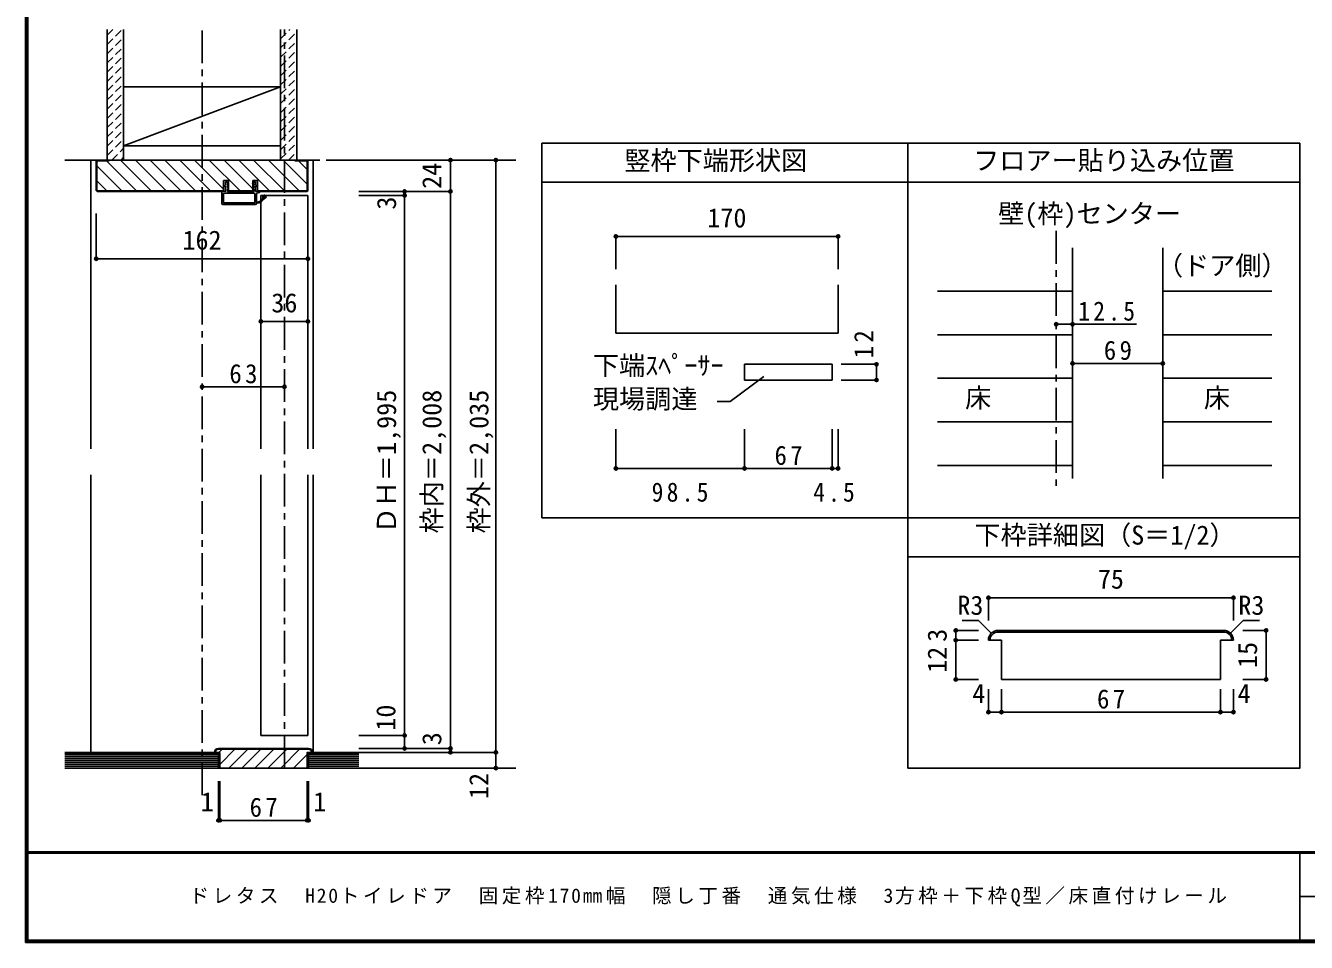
# Model space of a CAD drawing. Units: millimetres at full size, sheet at 1:5, with parts at other scales. Extents: x -973 to 977, y -718 to 696.
# Drawn here: x -973 to 7, y -701 to 0 of the extents above; entities that cross this region are included whole.
import ezdxf
from ezdxf.enums import TextEntityAlignment as Align

# ---------------------------------------------------------------- set-up
doc = ezdxf.new("R2010")
doc.units = ezdxf.units.MM
doc.header["$LTSCALE"] = 5
doc.header["$PDMODE"] = 32
doc.header["$PDSIZE"] = 2.5
doc.linetypes.add('CHAIN1', pattern=[8, 5, -1, 1, -1])
doc.linetypes.add('DASHED1', pattern=[1.8, 1.2, -0.6])
for name, color, linetype in [('0-0_補助線', 7, 'Continuous'), ('0-1_通り芯', 4, 'CHAIN1'), ('0-3_仕上げ', 7, 'Continuous'), ('0-4_枠', 3, 'Continuous'), ('0-6_扉', 6, 'Continuous'), ('0-A_文字', 7, 'Continuous'), ('0-B_寸法', 7, 'Continuous'), ('0-C_ハッチ', 4, 'DASHED1'), ('1-4_枠', 3, 'Continuous'), ('1-B_寸法', 7, 'Continuous'), ('F-1_枠', 6, 'Continuous'), ('F-A_文字', 7, 'Continuous')]:
    doc.layers.add(name, color=color, linetype=linetype)
doc.styles.add('ＭＳ ゴシック', font='')
doc.styles.get('ＭＳ ゴシック').set_extended_font_data('MS Gothic')

# ---------------------------------------------------------------- blocks, each defined once
blk = doc.blocks.new('2')
at = {"layer": '0-0_補助線'}
for p, q in [((-9.846, -9.622), (-9.846, 15.078)), ((-8.846, 16.078), (0.354, 16.078)), ((-8.846, 15.878), (0.637, 15.878)), ((-8.446, 14.378), (-8.446, -8.922)), ((-8.146, 14.678), (-1.546, 14.678)), ((-1.246, 14.378), (-1.246, -8.922)), ((0.154, 11.653), (2.154, 11.653)), ((0.154, 11.653), (0.154, -8.497)), ((2.154, 10.953), (2.154, 11.653)), ((3.154, 11.653), (2.512, 10.83)), ((3.154, 11.653), (6.154, 11.653)), ((4.154, 13.753), (4.154, 13.053)), ((5.154, 13.053), (4.512, 13.876)), ((7.154, 13.053), (5.154, 13.053)), ((6.154, 10.953), (6.154, 11.653)), ((7.558, 12.258), (6.516, 10.835)), ((-1.546, -9.222), (-8.146, -9.222)), ((0.154, -8.497), (2.154, -8.497)), ((2.154, -7.797), (2.154, -8.497)), ((3.154, -8.497), (2.512, -7.674)), ((3.154, -8.497), (6.154, -8.497)), ((6.154, -7.797), (6.154, -8.497)), ((7.558, -9.101), (6.516, -7.679)), ((-1.48, -10.622), (-8.846, -10.622)), ((-1.189, -10.85), (-0.732, -12.694)), ((0.354, -12.922), (-0.441, -12.922)), ((4.154, -9.897), (0.154, -9.897)), ((0.154, -9.897), (0.154, -10.622)), ((0.154, -10.622), (0.645, -12.548)), ((4.154, -10.597), (4.154, -9.897)), ((5.154, -9.897), (4.512, -10.72)), ((7.154, -9.897), (5.154, -9.897))]:
    blk.add_line(p, q, dxfattribs=at)
for points in [[(-9.646, 15.078), (-9.646, -9.622), (-9.846, -9.622)], [(4.154, 13.053), (0.154, 13.053), (0.649, 15.723)]]:
    blk.add_lwpolyline(points, dxfattribs=at)
for centre, radius, start, end in [((-8.846, 15.078), 1, 90, 180), ((-8.846, 15.078), 0.8, 90, 180), ((-8.146, 14.378), 0.3, 90, 180), ((-1.546, 14.378), 0.3, 0, 90), ((0.354, 15.778), 0.3, 349.49875, 90), ((2.354, 10.953), 0.2, 180, 322.03043), ((4.354, 13.753), 0.2, 37.96957, 180), ((6.354, 10.953), 0.2, 180, 323.78053), ((7.154, 12.553), 0.5, 323.78053, 90), ((-8.846, -9.622), 1, 180, 270), ((-8.146, -8.922), 0.3, 180, 270), ((-1.546, -8.922), 0.3, 270, 0), ((2.354, -7.797), 0.2, 37.96957, 180), ((6.354, -7.797), 0.2, 36.21947, 180), ((7.154, -9.397), 0.5, 270, 36.21947), ((-2.846, -10.72), 6, 179.06153, 259.29815), ((-2.846, -10.72), 5.3, 178.93757, 259.29815), ((-3.896, -16.272), 0.35, 259.29815, 79.29815), ((-1.48, -10.922), 0.3, 13.9282, 90), ((-0.441, -12.622), 0.3, 193.9282, 270), ((0.354, -12.622), 0.3, 270, 14.29438), ((4.354, -10.597), 0.2, 180, 322.03043)]:
    blk.add_arc(centre, radius, start, end, dxfattribs=at)
blk.add_point((-3.896, -16.622), dxfattribs=at)

msp = doc.modelspace()

# ---------------------------------------------------------------- linework, layer by layer
at = {"layer": '0-0_補助線', "color": 4}
for p, q in [((-521.699, -160.894), (-521.699, -185.894)), ((-351.699, -160.894), (-521.699, -160.894)), ((-351.699, -160.894), (-351.699, -185.894)), ((-322.308, -258.695), (-349.39, -258.695)), ((-322.308, -258.695), (-322.308, -270.695)), ((-322.308, -270.695), (-349.39, -270.695)), ((-521.699, -338.343), (-521.699, -308.335)), ((-423.199, -338.343), (-423.199, -308.335)), ((-356.199, -338.343), (-356.199, -308.335)), ((-351.699, -338.343), (-351.699, -308.335)), ((-521.699, -338.343), (-423.199, -338.343)), ((-423.199, -338.343), (-356.199, -338.343)), ((-356.199, -338.343), (-351.699, -338.343))]:
    msp.add_line(p, q, dxfattribs=at)
at = {"layer": '0-0_補助線', "color": 3}
for p, q in [((-521.699, -197.826), (-521.699, -234.786)), ((-351.699, -197.826), (-351.699, -234.786)), ((-521.699, -234.786), (-351.699, -234.786))]:
    msp.add_line(p, q, dxfattribs=at)
at = {"layer": '0-0_補助線'}
for p, q in [((-423.199, -258.695), (-423.199, -270.695)), ((-356.199, -258.695), (-423.199, -258.695)), ((-356.199, -258.695), (-356.199, -270.695)), ((-408.544, -267.9), (-434.344, -287.249)), ((-356.199, -270.695), (-423.199, -270.695)), ((-444.188, -287.249), (-434.344, -287.249))]:
    msp.add_line(p, q, dxfattribs=at)
for p in [(-521.699, -160.894), (-351.699, -160.894), (-322.308, -258.695), (-322.308, -270.695), (-521.699, -338.343), (-423.199, -338.343), (-356.199, -338.343), (-351.699, -338.343)]:
    msp.add_point(p, dxfattribs=at)
at = {"layer": '0-1_通り芯'}
for p, q in [((-838.333, -588.252), (-838.333, -2.5)), ((-775.333, -567.5), (-775.333, -2.5)), ((-943.333, -102.5), (-595.976, -102.5)), ((-184.715, -156.725), (-184.715, -355.75)), ((-943.333, -567.5), (-595.976, -567.5))]:
    msp.add_line(p, q, dxfattribs=at)
at = {"layer": '0-3_仕上げ', "color": 2}
for p, q in [((-910.833, -102.5), (-910.833, -2.5)), ((-898.333, -102.5), (-898.333, -2.5)), ((-778.333, -102.5), (-778.333, -2.5)), ((-765.833, -102.5), (-765.833, -2.5)), ((-825.833, -555.5), (-943.333, -555.5)), ((-825.833, -567.5), (-825.833, -555.5)), ((-756.833, -567.5), (-756.833, -555.5)), ((-718.333, -555.5), (-756.833, -555.5)), ((-718.333, -567.5), (-943.333, -567.5))]:
    msp.add_line(p, q, dxfattribs=at)
at = {"layer": '0-3_仕上げ', "color": 3}
for p, q in [((-898.333, -46.5), (-778.333, -46.5)), ((-898.333, -91.5), (-778.333, -91.5))]:
    msp.add_line(p, q, dxfattribs=at)
at = {"layer": '0-3_仕上げ'}
for p, q in [((-898.333, -91.5), (-778.333, -46.5)), ((-825.833, -557), (-943.333, -557)), ((-825.833, -558.5), (-943.333, -558.5)), ((-718.333, -557), (-756.833, -557)), ((-718.333, -558.5), (-756.833, -558.5)), ((-825.833, -560), (-943.333, -560)), ((-825.833, -561.5), (-943.333, -561.5)), ((-825.833, -563), (-943.333, -563)), ((-825.833, -564.5), (-943.333, -564.5)), ((-825.833, -566), (-943.333, -566)), ((-718.333, -560), (-756.833, -560)), ((-718.333, -561.5), (-756.833, -561.5)), ((-718.333, -563), (-756.833, -563)), ((-718.333, -564.5), (-756.833, -564.5)), ((-718.333, -566), (-756.833, -566))]:
    msp.add_line(p, q, dxfattribs=at)
at = {"layer": '0-3_仕上げ', "color": 4}
for p, q in [((-172.215, -202.801), (-275.691, -202.801)), ((-19.795, -202.801), (-103.215, -202.801)), ((-172.215, -236.103), (-275.691, -236.103)), ((-19.795, -236.103), (-103.215, -236.103)), ((-275.691, -269.404), (-172.215, -269.404)), ((-19.795, -269.404), (-103.215, -269.404)), ((-172.215, -302.706), (-275.691, -302.706)), ((-19.795, -302.706), (-103.215, -302.706)), ((-172.215, -336.007), (-275.691, -336.007)), ((-19.795, -336.007), (-103.215, -336.007))]:
    msp.add_line(p, q, dxfattribs=at)
at = {"layer": '0-4_枠', "color": 4}
for p, q in [((-919.333, -102.5), (-923.333, -102.5)), ((-923.333, -323.25), (-923.333, -102.5)), ((-757.333, -102.5), (-753.333, -102.5)), ((-753.333, -323.25), (-753.333, -102.5)), ((-923.333, -555.5), (-923.333, -343.25)), ((-753.333, -555.5), (-753.333, -343.25))]:
    msp.add_line(p, q, dxfattribs=at)
at = {"layer": '0-4_枠'}
for p, q in [((-919.333, -102.5), (-757.333, -102.5)), ((-918.833, -125.586), (-918.833, -103)), ((-909.333, -103), (-918.833, -103)), ((-909.333, -102.5), (-909.333, -103)), ((-767.333, -103), (-767.333, -102.5)), ((-767.333, -103), (-757.833, -103)), ((-757.833, -125.586), (-757.833, -103)), ((-918.419, -126), (-918.833, -125.586)), ((-918.626, -126.5), (-821.833, -126.5)), ((-918.419, -126), (-821.833, -126)), ((-821.833, -118), (-818.133, -118)), ((-821.833, -126.5), (-821.833, -118)), ((-818.133, -126.5), (-818.133, -118)), ((-818.133, -126), (-799.533, -126)), ((-818.133, -126.5), (-799.533, -126.5)), ((-799.533, -126.5), (-799.533, -118)), ((-758.248, -126), (-795.833, -126)), ((-758.04, -126.5), (-795.833, -126.5)), ((-758.248, -126), (-757.833, -125.586)), ((-172.215, -346.007), (-172.215, -169.5)), ((-103.215, -169.5), (-103.215, -346.007)), ((-824.833, -555.5), (-828.833, -555.5)), ((-825.833, -552.5), (-756.833, -552.5)), ((-825.833, -553), (-756.833, -553)), ((-824.833, -567.5), (-824.833, -555.5)), ((-757.833, -567.5), (-824.833, -567.5))]:
    msp.add_line(p, q, dxfattribs=at)
for points in [[(-918.626, -126.5), (-919.333, -125.793), (-919.333, -102.5)], [(-758.04, -126.5), (-757.333, -125.793), (-757.333, -102.5)], [(-799.533, -118), (-795.833, -118), (-795.833, -126.5)], [(-757.833, -567.5), (-757.833, -555.5), (-753.833, -555.5)]]:
    msp.add_lwpolyline(points, dxfattribs=at)
for centre, radius, start, end in [((-825.833, -555.5), 3, 90, 180), ((-825.833, -555.5), 2.5, 90, 180), ((-756.833, -555.5), 3, 0, 90), ((-756.833, -555.5), 2.5, 0, 90)]:
    msp.add_arc(centre, radius, start, end, dxfattribs=at)
at = {"layer": '0-6_扉'}
for p, q in [((-793.333, -129.5), (-757.333, -129.5)), ((-793.333, -129.5), (-793.333, -323.25)), ((-757.333, -129.5), (-757.333, -323.25)), ((-793.333, -343.25), (-793.333, -542.5)), ((-757.333, -343.25), (-757.333, -542.5)), ((-757.333, -542.5), (-793.333, -542.5))]:
    msp.add_line(p, q, dxfattribs=at)
at = {"layer": '0-A_文字', "color": 3}
for p, q in [((-578.347, -89.5), (-578.347, -376.007)), ((1.653, -89.5), (-298.347, -89.5)), ((-578.347, -119.5), (-298.347, -119.5)), ((-298.347, -119.5), (1.653, -119.5)), ((-298.347, -376.007), (-578.347, -376.007)), ((1.653, -376.007), (-298.347, -376.007)), ((-298.347, -406.007), (1.653, -406.007))]:
    msp.add_line(p, q, dxfattribs=at)
for points in [[(-298.347, -567.5), (-298.347, -89.5), (-578.347, -89.5)], [(-298.347, -567.5), (1.653, -567.5), (1.653, -89.5)]]:
    msp.add_lwpolyline(points, dxfattribs=at)
at = {"layer": '0-B_寸法', "color": 4}
for p, q in [((-613.476, -102.5), (-718.333, -102.5)), ((-648.333, -102.5), (-648.333, -552.5)), ((-613.476, -102.5), (-613.476, -567.5)), ((-648.333, -126.5), (-718.333, -126.5)), ((-683.333, -126.5), (-683.333, -552.5)), ((-683.333, -129.5), (-718.333, -129.5)), ((-919.333, -177.922), (-919.333, -143.4)), ((-757.333, -177.922), (-757.333, -143.4)), ((-919.333, -177.922), (-757.333, -177.922)), ((-793.333, -225.882), (-757.333, -225.882)), ((-184.715, -228.008), (-172.215, -228.008)), ((-172.215, -228.008), (-123.308, -228.008)), ((-172.215, -258.008), (-103.215, -258.008)), ((-838.333, -275.882), (-775.333, -275.882)), ((-683.333, -542.5), (-718.333, -542.5)), ((-648.333, -552.5), (-718.333, -552.5)), ((-613.476, -555.5), (-718.333, -555.5)), ((-648.333, -555.5), (-718.333, -555.5)), ((-648.333, -555.5), (-648.333, -552.5)), ((-613.476, -567.5), (-718.333, -567.5)), ((-825.833, -607.5), (-825.833, -577.5)), ((-824.833, -607.5), (-824.833, -577.5)), ((-757.833, -607.5), (-757.833, -577.5)), ((-756.833, -607.5), (-756.833, -577.5)), ((-825.833, -607.5), (-824.833, -607.5)), ((-824.833, -607.5), (-757.833, -607.5)), ((-757.833, -607.5), (-756.833, -607.5))]:
    msp.add_line(p, q, dxfattribs=at)
at = {"layer": '0-B_寸法', "color": 3}
for p, q in [((-821.833, -118), (-818.133, -118)), ((-821.833, -126.5), (-821.833, -118)), ((-818.133, -126.5), (-818.133, -118)), ((-818.133, -126), (-799.533, -126)), ((-818.133, -126.5), (-799.533, -126.5)), ((-799.533, -126.5), (-799.533, -118))]:
    msp.add_line(p, q, dxfattribs=at)
msp.add_lwpolyline([(-799.533, -118), (-795.833, -118), (-795.833, -126.5)], dxfattribs=at)
at = {"layer": '0-B_寸法'}
for p in [(-648.333, -102.5), (-613.476, -102.5), (-683.333, -126.5), (-648.333, -126.5), (-683.333, -129.5), (-919.333, -177.922), (-757.333, -177.922), (-793.333, -225.882), (-757.333, -225.882), (-184.715, -228.008), (-172.215, -228.008), (-172.215, -258.008), (-103.215, -258.008), (-838.333, -275.882), (-775.333, -275.882), (-683.333, -542.5), (-683.333, -552.5), (-648.333, -552.5), (-648.333, -555.5), (-613.476, -555.5), (-613.476, -567.5), (-825.833, -607.5), (-824.833, -607.5), (-757.833, -607.5), (-756.833, -607.5)]:
    msp.add_point(p, dxfattribs=at)
at = {"layer": '0-C_ハッチ'}
for p, q in [((-910.833, -14.04), (-899.293, -2.5)), ((-910.833, -6.969), (-906.364, -2.5)), ((-910.833, -21.111), (-898.333, -8.611)), ((-778.333, -9.677), (-771.156, -2.5)), ((-778.333, -2.606), (-778.227, -2.5)), ((-778.333, -16.748), (-765.833, -4.248)), ((-910.833, -28.182), (-898.333, -15.682)), ((-778.333, -23.819), (-765.833, -11.319)), ((-778.333, -30.89), (-765.833, -18.39)), ((-910.833, -35.253), (-898.333, -22.753)), ((-778.333, -37.961), (-765.833, -25.461)), ((-910.833, -42.324), (-898.333, -29.824)), ((-910.833, -49.395), (-898.333, -36.895)), ((-778.333, -45.032), (-765.833, -32.532)), ((-910.833, -56.466), (-898.333, -43.966)), ((-778.333, -52.103), (-765.833, -39.603)), ((-778.333, -59.174), (-765.833, -46.674)), ((-910.833, -63.537), (-898.333, -51.037)), ((-910.833, -70.608), (-898.333, -58.108)), ((-778.333, -66.246), (-765.833, -53.746)), ((-910.833, -77.679), (-898.333, -65.179)), ((-778.333, -73.317), (-765.833, -60.817)), ((-778.333, -80.388), (-765.833, -67.888)), ((-910.833, -84.751), (-898.333, -72.251)), ((-778.333, -87.459), (-765.833, -74.959)), ((-910.833, -91.822), (-898.333, -79.322)), ((-910.833, -98.893), (-898.333, -86.393)), ((-778.333, -94.53), (-765.833, -82.03)), ((-907.298, -102.428), (-898.333, -93.464)), ((-778.333, -101.601), (-765.833, -89.101)), ((-772.161, -102.5), (-765.833, -96.172)), ((-900.298, -102.5), (-898.333, -100.535))]:
    msp.add_line(p, q, dxfattribs=at)
at = {"layer": '0-C_ハッチ', "linetype": 'Continuous'}
for p, q in [((-918.833, -106.98), (-899.813, -126)), ((-911.5, -103), (-888.5, -126)), ((-900.686, -102.5), (-877.186, -126)), ((-889.373, -102.5), (-865.872, -126)), ((-878.059, -102.5), (-854.558, -126)), ((-866.745, -102.5), (-843.245, -126)), ((-855.431, -102.5), (-831.931, -126)), ((-844.117, -102.5), (-824.133, -122.484)), ((-832.804, -102.5), (-809.304, -126)), ((-810.176, -102.5), (-786.676, -126)), ((-798.863, -102.5), (-775.363, -126)), ((-787.549, -102.5), (-764.049, -126)), ((-776.235, -102.5), (-757.833, -120.902)), ((-764.422, -103), (-757.833, -109.588)), ((-918.833, -118.294), (-911.127, -126)), ((-824.133, -122.484), (-821.833, -124.784)), ((-825.569, -555.5), (-823.069, -553)), ((-824.833, -564.664), (-813.169, -553)), ((-817.77, -567.5), (-803.27, -553)), ((-807.87, -567.5), (-793.37, -553)), ((-797.971, -567.5), (-783.471, -553)), ((-788.071, -567.5), (-773.571, -553)), ((-778.172, -567.5), (-763.672, -553)), ((-768.272, -567.5), (-757.833, -557.061))]:
    msp.add_line(p, q, dxfattribs=at)
msp.add_lwpolyline([(-821.49, -102.5), (-801.833, -122.157), (-799.715, -124.276)], dxfattribs=at)
at = {"layer": '1-4_枠'}
for p, q in [((-226.665, -469.688), (-236.665, -469.688)), ((-229.165, -462.188), (-56.665, -462.188)), ((-229.165, -463.438), (-56.665, -463.438)), ((-226.665, -499.688), (-226.665, -469.688)), ((-59.165, -469.688), (-49.165, -469.688)), ((-59.165, -499.688), (-59.165, -469.688)), ((-59.165, -499.688), (-226.665, -499.688))]:
    msp.add_line(p, q, dxfattribs=at)
for centre, radius, start, end in [((-229.165, -469.688), 7.5, 90, 180), ((-229.165, -469.688), 6.25, 90, 180), ((-56.665, -469.688), 7.5, 0, 90), ((-56.665, -469.688), 6.25, 0, 90)]:
    msp.add_arc(centre, radius, start, end, dxfattribs=at)
at = {"layer": '1-B_寸法', "color": 4}
for p, q in [((-236.665, -437.188), (-236.665, -454.688)), ((-236.665, -437.188), (-49.165, -437.188)), ((-49.165, -437.188), (-49.165, -454.688)), ((-244.165, -454.688), (-256.665, -454.688)), ((-234.469, -464.385), (-244.165, -454.688)), ((-51.362, -464.385), (-41.665, -454.688)), ((-41.665, -454.688), (-29.165, -454.688)), ((-261.665, -462.188), (-244.165, -462.188)), ((-261.665, -469.688), (-244.165, -469.688)), ((-24.165, -462.188), (-41.878, -462.188)), ((-24.165, -462.188), (-24.165, -499.688)), ((-24.165, -499.688), (-41.878, -499.688)), ((-236.665, -524.688), (-236.665, -507.188)), ((-226.665, -524.688), (-226.665, -507.188)), ((-59.165, -524.688), (-59.165, -507.188)), ((-49.165, -524.688), (-49.165, -507.188)), ((-236.665, -524.688), (-49.165, -524.688))]:
    msp.add_line(p, q, dxfattribs=at)
msp.add_lwpolyline([(-261.665, -462.188), (-261.665, -499.688), (-244.165, -499.688)], dxfattribs=at)
at = {"layer": '1-B_寸法'}
for p in [(-236.665, -437.188), (-49.165, -437.188), (-261.665, -462.188), (-261.665, -469.688), (-24.165, -462.188), (-261.665, -499.688), (-24.165, -499.688), (-236.665, -524.688), (-226.665, -524.688), (-59.165, -524.688), (-49.165, -524.688)]:
    msp.add_point(p, dxfattribs=at)
at = {"layer": 'F-1_枠'}
for p, q in [((-973.347, 695.833), (-973.347, -700.833)), ((-972.514, 695.833), (-972.514, -700.833)), ((-971.68, 695.833), (-971.68, -700.833)), ((976.653, -631.667), (-973.347, -631.667)), ((976.653, -632.5), (-973.347, -632.5)), ((1.653, -632.5), (1.653, -699.167)), ((1.653, -665.833), (974.986, -665.834)), ((976.653, -699.167), (-973.347, -699.167)), ((976.653, -700), (-973.347, -700)), ((976.653, -700.833), (-973.347, -700.833))]:
    msp.add_line(p, q, dxfattribs=at)

# ---------------------------------------------------------------- block references
at = {"layer": '0-B_寸法', "rotation": 90}
msp.add_blockref('2', (-807.255, -126.654), dxfattribs=at)

# ---------------------------------------------------------------- texts
at = {"layer": '0-0_補助線', "style": 'ＭＳ ゴシック'}
for s, p in [('170', (-451.699, -158.394)), ('下端ｽﾍﾟｰｻｰ', (-539.28, -271.298)), ('現場調達', (-539.28, -296.893))]:
    msp.add_text(s, height=14.66, dxfattribs=at).set_placement(p, align=Align.BOTTOM_LEFT)
at = {"layer": '0-0_補助線', "insert": (-324.808, -254.122), "char_height": 14.66, "attachment_point": 7, "rotation": 90, "style": 'ＭＳ ゴシック'}
msp.add_mtext('\\T1.27;\\W0.95;12', dxfattribs=at)
at = {"layer": '0-0_補助線', "char_height": 14.66, "attachment_point": 7, "style": 'ＭＳ ゴシック'}
for s, insert in [('\\T1.27;\\W0.95;67', (-400.324, -335.843)), ('\\T1.28;\\W0.9;98.5', (-494.324, -363.969)), ('\\T1.27;\\W0.9;4.5', (-370.699, -363.969))]:
    msp.add_mtext(s, dxfattribs=dict(at, insert=insert))
at = {"layer": '0-A_文字', "style": 'ＭＳ ゴシック'}
for s, p in [('竪枠下端形状図', (-515.222, -114.5)), ('フロアー貼り込み位置', (-248.347, -114.5)), ('壁(枠)センター', (-229.191, -155.091)), ('（ドア側）', (-107.71, -194.895)), ('床', (-254.511, -296.055)), ('床', (-71.775, -296.055)), ('下枠詳細図（S＝1/2）', (-247.356, -401.007))]:
    msp.add_text(s, height=14.66, dxfattribs=at).set_placement(p, align=Align.BOTTOM_LEFT)
at = {"layer": '0-B_寸法', "style": 'ＭＳ ゴシック'}
for s, p in [('24', (-650.833, -124.5)), ('3', (-685.496, -140.385)), ('ＤＨ＝1,995', (-685.513, -388)), ('枠内＝2,008', (-650.833, -388)), ('枠外＝2,035', (-614.819, -388)), ('10', (-686.042, -538.9)), ('3', (-650.833, -550.03)), ('12', (-614.862, -591.168))]:
    msp.add_text(s, height=14.66, rotation=90, dxfattribs=at).set_placement(p, align=Align.BOTTOM_LEFT)
for s, p in [('162', (-853.333, -175.422)), ('36', (-785.333, -223.382)), ('1', (-839.333, -605)), ('1', (-753.333, -605))]:
    msp.add_text(s, height=14.66, dxfattribs=at).set_placement(p, align=Align.BOTTOM_LEFT)
at = {"layer": '0-B_寸法', "char_height": 14.66, "attachment_point": 7, "style": 'ＭＳ ゴシック'}
for s, insert in [('\\T1.28;\\W0.9;12.5', (-167.919, -225.508)), ('\\T1.27;\\W0.95;69', (-148.34, -255.508)), ('\\T1.27;\\W0.95;63', (-817.458, -273.382)), ('\\T1.27;\\W0.95;67', (-801.958, -605))]:
    msp.add_mtext(s, dxfattribs=dict(at, insert=insert))
at = {"layer": '1-B_寸法', "style": 'ＭＳ ゴシック'}
for s, p in [('75', (-152.915, -434.688)), ('R3', (-260.415, -454.688)), ('R3', (-45.415, -454.688)), ('4', (-248.953, -522.188)), ('4', (-45.977, -522.188))]:
    msp.add_text(s, height=14.66, dxfattribs=at).set_placement(p, align=Align.BOTTOM_LEFT)
for s, p in [('3', (-264.165, -470.938)), ('12', (-264.165, -494.688)), ('15', (-26.665, -490.938))]:
    msp.add_text(s, height=14.66, rotation=90, dxfattribs=at).set_placement(p, align=Align.BOTTOM_LEFT)
at = {"layer": '1-B_寸法', "insert": (-153.54, -522.188), "char_height": 14.66, "attachment_point": 7, "style": 'ＭＳ ゴシック'}
msp.add_mtext('\\T1.27;\\W0.95;67', dxfattribs=at)
at = {"layer": 'F-A_文字', "insert": (-847.938, -673.333), "char_height": 11, "attachment_point": 7, "style": 'ＭＳ ゴシック'}
msp.add_mtext('\\T1.18;ドレタス\u3000H20トイレドア\u3000固定枠170㎜幅\u3000隠し丁番\u3000通気仕様\u30003方枠＋下枠Q型／床直付けレール', dxfattribs=at)

doc.saveas('drawing.dxf')
